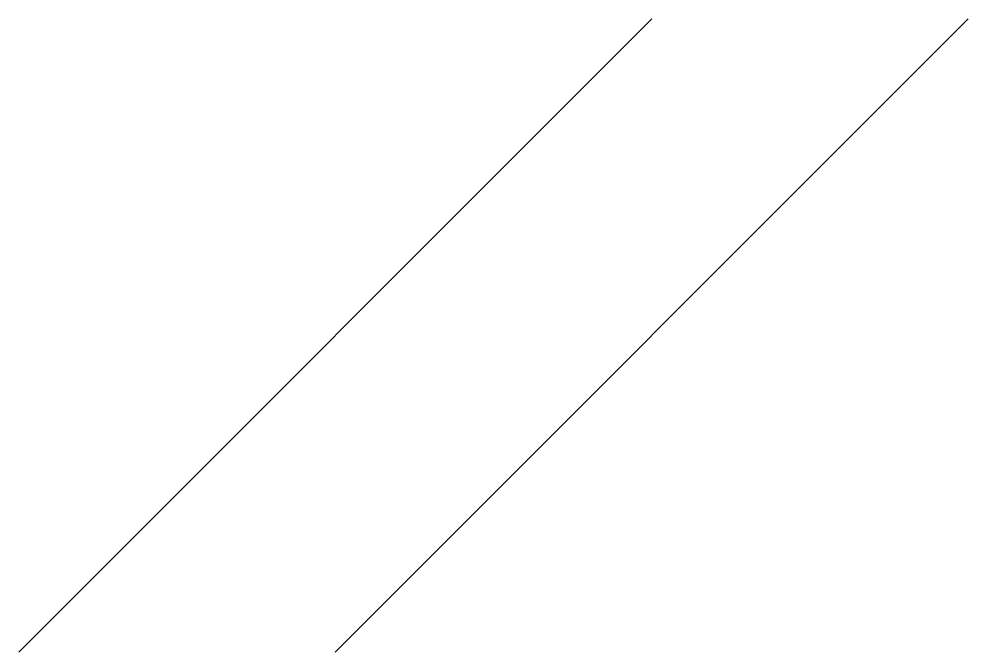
# Model space of a CAD drawing. Extents: x -14 to -11, y 16 to 18.
import ezdxf

# ---------------------------------------------------------------- set-up
doc = ezdxf.new("R2010")
doc.units = 0
doc.layers.get('0').update_dxf_attribs({"linetype": 'CONTINUOUS'})

msp = doc.modelspace()

# ---------------------------------------------------------------- linework, layer by layer
at = {"color": 0}
for p, q in [((-12, 18), (-14, 16)), ((-13, 16), (-11, 18))]:
    msp.add_line(p, q, dxfattribs=at)

doc.saveas('drawing.dxf')
